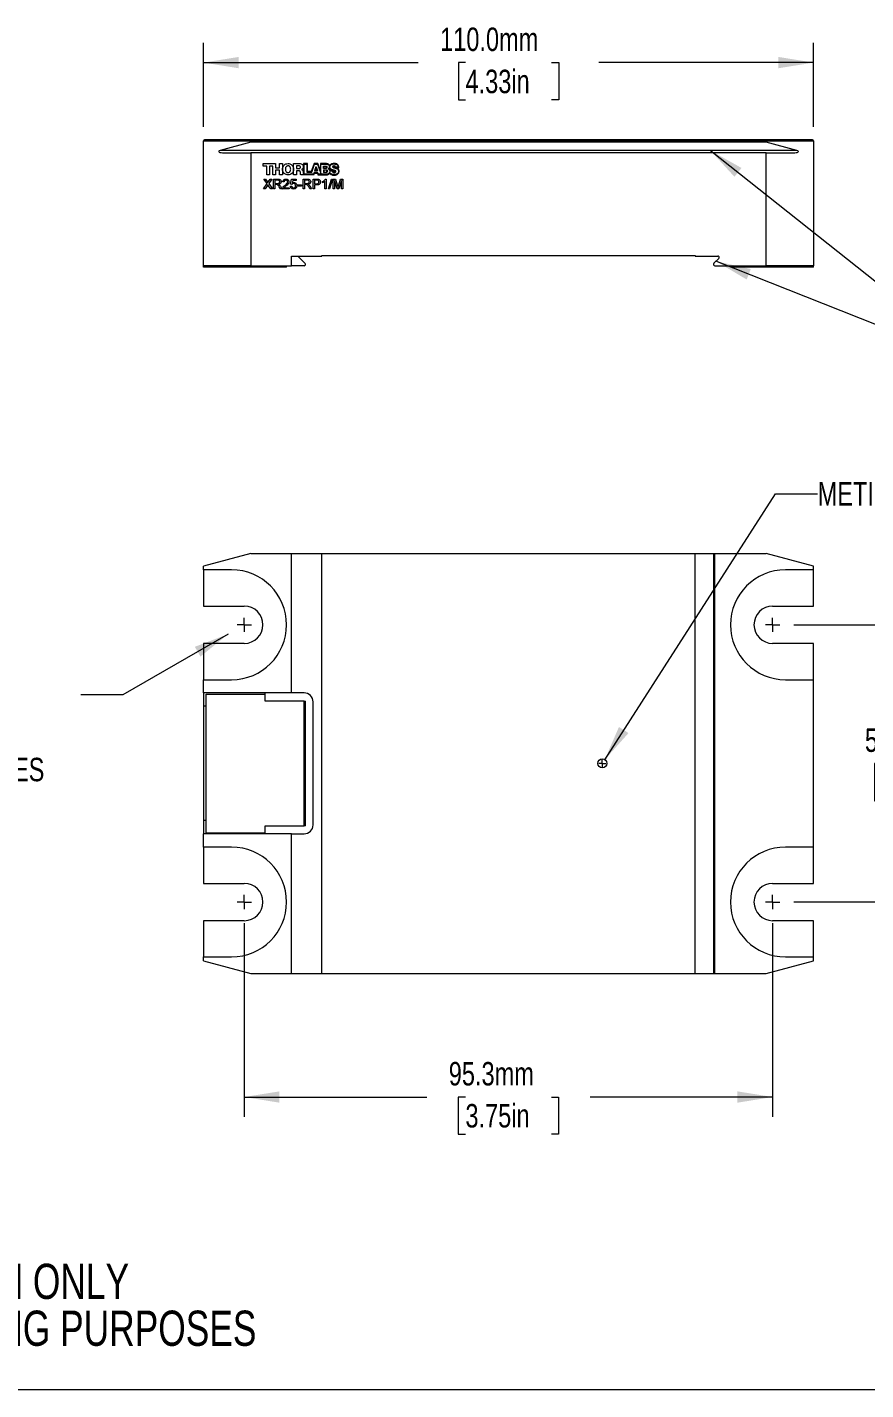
# Model space of a CAD drawing. Header units: millimetres. Extents: x 2 to 278, y 1 to 215.
# Drawn here: x 94.2 to 169.8, y 0.9 to 123.8 of the extents above; entities that cross this region are included whole.
import ezdxf

# ---------------------------------------------------------------- set-up
doc = ezdxf.new("R2010")
doc.units = ezdxf.units.MM
doc.styles.add('SLDTEXTSTYLE0', font='TXT', dxfattribs={"width": 0.75})
doc.dimstyles.new('SLDDIMSTYLE0', dxfattribs={"dimtxt": 2.116667, "dimasz": 3.175, "dimexe": 0, "dimexo": 0.0625, "dimgap": 0.529167, "dimtad": 0, "dimtih": 1, "dimtoh": 1, "dimdec": 1, "dimlfac": 2, "dimrnd": 1e-09, "dimzin": 4, "dimdsep": 46, "dimtxsty": 'SLDTEXTSTYLE0', "dimsah": 1, "dimcen": 0.09, "dimadec": 0, "dimazin": 1, "dimtfac": 1, "dimtdec": 1, "dimtofl": 0, "dimtmove": 0, "dimatfit": 3, "dimfxl": 1, "dimfrac": 2, "dimtolj": 1, "dimtzin": 12, "dimarcsym": 0})
doc.dimstyles.new('SLDDIMSTYLE3', dxfattribs={"dimtxt": 2.116667, "dimasz": 3.175, "dimexe": 0, "dimexo": 0.0625, "dimgap": 0.529167, "dimtad": 0, "dimtih": 1, "dimtoh": 1, "dimdec": 1, "dimlfac": 2, "dimrnd": 1e-09, "dimzin": 12, "dimdsep": 46, "dimtxsty": 'SLDTEXTSTYLE0', "dimsah": 1, "dimcen": 0, "dimadec": 0, "dimazin": 3, "dimtfac": 1, "dimtdec": 1, "dimtofl": 0, "dimtmove": 0, "dimatfit": 3, "dimfxl": 1, "dimfrac": 2, "dimtolj": 1, "dimtzin": 12, "dimarcsym": 0})
doc.dimstyles.new('SLDDIMSTYLE4', dxfattribs={"dimtxt": 2.116667, "dimasz": 3.175, "dimexe": 0, "dimexo": 0.0625, "dimgap": 0.529167, "dimtad": 0, "dimtih": 1, "dimtoh": 1, "dimdec": 1, "dimlfac": 2, "dimrnd": 1e-09, "dimzin": 12, "dimdsep": 46, "dimtxsty": 'SLDTEXTSTYLE0', "dimsah": 1, "dimcen": 0.09, "dimadec": 0, "dimazin": 3, "dimtfac": 1, "dimtdec": 1, "dimtofl": 0, "dimtmove": 0, "dimatfit": 3, "dimfxl": 1, "dimfrac": 2, "dimtolj": 1, "dimtzin": 12, "dimarcsym": 0})
doc.dimstyles.new('SLDDIMSTYLE5', dxfattribs={"dimtxt": 2.116667, "dimasz": 3.175, "dimexe": 0, "dimexo": 0.0625, "dimgap": 0.529167, "dimtad": 0, "dimtih": 1, "dimtoh": 1, "dimdec": 1, "dimlfac": 2, "dimrnd": 1e-09, "dimzin": 12, "dimdsep": 46, "dimtxsty": 'SLDTEXTSTYLE0', "dimsah": 1, "dimcen": 0, "dimadec": 0, "dimazin": 3, "dimtfac": 1, "dimtdec": 1, "dimtofl": 0, "dimtmove": 0, "dimatfit": 3, "dimfxl": 1, "dimfrac": 2, "dimtolj": 1, "dimtzin": 12, "dimarcsym": 0})

# ---------------------------------------------------------------- blocks, each defined once
blk = doc.blocks.new('SW_NOTE_2')
at = {"color": 0, "linetype": 'Continuous', "lineweight": 0, "char_height": 3.175, "attachment_point": 2, "style": 'SLDTEXTSTYLE0'}
for s, insert in [('FOR INFORMATION ONLY', (25.05, 4.09)), ('NOT FOR MANUFACTURING PURPOSES', (25.38, -0.14))]:
    blk.add_mtext(s, dxfattribs=dict(at, insert=insert))
blk = doc.blocks.new('_D')
at = {"color": 9, "linetype": 'Continuous', "lineweight": 18}
for p, q in [((110.1, 114.78), (110.1, 122.36)), ((165.1, 114.78), (165.1, 122.36)), ((110.1, 120.58), (129.44, 120.58)), ((133.72, 120.58), (133.08, 120.58)), ((133.08, 120.58), (133.08, 117.22)), ((141.48, 120.58), (142.12, 120.58)), ((142.12, 120.58), (142.12, 117.22)), ((165.1, 120.58), (145.75, 120.58)), ((133.08, 117.22), (133.72, 117.22)), ((142.12, 117.22), (141.48, 117.22))]:
    blk.add_line(p, q, dxfattribs=at)
for points in [[(110.1, 120.58), (113.27, 120.07), (113.27, 121.09)], [(165.1, 120.58), (161.92, 121.09), (161.92, 120.07)]]:
    blk.add_solid(points, dxfattribs=at)
at = {"color": 9, "linetype": 'Continuous', "lineweight": 18, "char_height": 2.117, "attachment_point": 1, "style": 'SLDTEXTSTYLE0'}
for s, insert in [('110.0mm', (131.43, 123.74)), ('4.33in', (133.72, 119.94))]:
    blk.add_mtext(s, dxfattribs=dict(at, insert=insert))
blk = doc.blocks.new('_D_9')
at = {"color": 9, "linetype": 'Continuous', "lineweight": 18}
for p, q in [((163.31, 69.89), (176.88, 69.89)), ((175.1, 69.89), (175.1, 61.18)), ((171.22, 57.39), (170.58, 57.39)), ((170.58, 57.39), (170.58, 54.02)), ((178.98, 57.39), (179.62, 57.39)), ((179.62, 57.39), (179.62, 54.02)), ((170.58, 54.02), (171.22, 54.02)), ((175.1, 44.89), (175.1, 53.59)), ((179.62, 54.02), (178.98, 54.02)), ((163.31, 44.89), (176.88, 44.89))]:
    blk.add_line(p, q, dxfattribs=at)
for points in [[(175.1, 69.89), (174.59, 66.71), (175.61, 66.71)], [(175.1, 44.89), (175.61, 48.06), (174.59, 48.06)]]:
    blk.add_solid(points, dxfattribs=at)
at = {"color": 9, "linetype": 'Continuous', "lineweight": 18, "char_height": 2.117, "attachment_point": 1, "style": 'SLDTEXTSTYLE0'}
for s, insert in [('50.0mm', (169.72, 60.54)), ('1.97in', (171.22, 56.75))]:
    blk.add_mtext(s, dxfattribs=dict(at, insert=insert))
blk = doc.blocks.new('_D_10')
at = {"color": 9, "linetype": 'Continuous', "lineweight": 18}
for p, q in [((113.78, 42.98), (113.78, 25.52)), ((161.4, 42.98), (161.4, 25.52)), ((113.78, 27.3), (130.22, 27.3)), ((133.71, 27.3), (133.07, 27.3)), ((133.07, 27.3), (133.07, 23.94)), ((141.47, 27.3), (142.11, 27.3)), ((142.11, 27.3), (142.11, 23.94)), ((161.4, 27.3), (144.96, 27.3)), ((133.07, 23.94), (133.71, 23.94)), ((142.11, 23.94), (141.47, 23.94))]:
    blk.add_line(p, q, dxfattribs=at)
for points in [[(113.78, 27.3), (116.95, 26.79), (116.95, 27.81)], [(161.4, 27.3), (158.23, 27.81), (158.23, 26.79)]]:
    blk.add_solid(points, dxfattribs=at)
at = {"color": 9, "linetype": 'Continuous', "lineweight": 18, "char_height": 2.117, "attachment_point": 1, "style": 'SLDTEXTSTYLE0'}
for s, insert in [('95.3mm', (132.21, 30.46)), ('3.75in', (133.71, 26.67))]:
    blk.add_mtext(s, dxfattribs=dict(at, insert=insert))
blk = doc.blocks.new('_D_11')
at = {"color": 9, "linetype": 'Continuous', "lineweight": 18}
for p, q in [((112.32, 69.04), (102.84, 63.57)), ((102.84, 63.57), (99.03, 63.57))]:
    blk.add_line(p, q, dxfattribs=at)
blk.add_solid([(112.32, 69.04), (109.32, 67.9), (109.83, 67.02)], dxfattribs=at)
at = {"color": 9, "linetype": 'Continuous', "lineweight": 18, "attachment_point": 1, "style": 'SLDTEXTSTYLE0'}
for s, insert, char_height in [('MOUNTING SLOT FOR USE WITH', (55.81, 64.61), 2.1167), ('M6 x 1.0 [1/4-20] MOUNTING SCREWS', (48.08, 61.25), 2.1167), ('4 PLACES', (85.61, 57.89), 2.117)]:
    blk.add_mtext(s, dxfattribs=dict(at, insert=insert, char_height=char_height))
blk = doc.blocks.new('_D_12')
at = {"color": 9, "linetype": 'Continuous', "lineweight": 18}
for p, q in [((146.27, 57.72), (161.65, 81.7)), ((161.65, 81.7), (165.46, 81.7))]:
    blk.add_line(p, q, dxfattribs=at)
blk.add_solid([(146.27, 57.72), (148.41, 60.12), (147.55, 60.67)], dxfattribs=at)
at = {"color": 9, "linetype": 'Continuous', "lineweight": 18, "insert": (165.46, 82.75), "char_height": 2.1167, "attachment_point": 1, "style": 'SLDTEXTSTYLE0'}
blk.add_mtext('METIRIC ID MARK', dxfattribs=at)
blk = doc.blocks.new('SW_CENTERMARKSYMBOL_23')
at = {"color": 0, "linetype": 'Continuous', "lineweight": 0}
for q in [(-0.635, 0), (0, 0.635), (0, -0.635), (0.635, 0)]:
    blk.add_line((0, 0), q, dxfattribs=at)
blk = doc.blocks.new('SW_CENTERMARKSYMBOL_24')
at = {"color": 0, "linetype": 'Continuous', "lineweight": 0}
for q in [(-0.635, 0), (0, 0.635), (0, -0.635), (0.635, 0)]:
    blk.add_line((0, 0), q, dxfattribs=at)
blk = doc.blocks.new('SW_CENTERMARKSYMBOL_25')
at = {"color": 0, "linetype": 'Continuous', "lineweight": 0}
for q in [(-0.635, 0), (0, 0.635), (0, -0.635), (0.635, 0)]:
    blk.add_line((0, 0), q, dxfattribs=at)
blk = doc.blocks.new('SW_CENTERMARKSYMBOL_26')
at = {"color": 0, "linetype": 'Continuous', "lineweight": 0}
for q in [(-0.635, 0), (0, 0.635), (0, -0.635), (0.635, 0)]:
    blk.add_line((0, 0), q, dxfattribs=at)
blk = doc.blocks.new('SW_CENTERMARKSYMBOL_27')
at = {"color": 0, "linetype": 'Continuous', "lineweight": 0}
for q in [(-0.3175, 0), (0, 0.3175), (0, -0.3175), (0.3175, 0)]:
    blk.add_line((0, 0), q, dxfattribs=at)

msp = doc.modelspace()

# ---------------------------------------------------------------- linework, layer by layer
at = {"color": 7, "linetype": 'Continuous', "lineweight": 18}
for p, q in [((110.096, 113.505), (110.223, 113.632)), ((110.096, 102.259), (110.096, 113.505)), ((114.362, 113.505), (110.096, 113.505)), ((110.223, 113.632), (114.378, 113.632)), ((114.362, 113.393), (111.609, 112.655)), ((114.378, 113.632), (114.362, 113.505)), ((114.362, 113.505), (114.362, 113.393)), ((160.834, 113.505), (114.362, 113.505)), ((160.834, 113.393), (114.362, 113.393)), ((114.378, 113.632), (160.817, 113.632)), ((160.817, 113.632), (160.834, 113.505)), ((160.817, 113.632), (164.973, 113.632)), ((160.834, 113.393), (160.834, 113.505)), ((165.1, 113.505), (160.834, 113.505)), ((163.586, 112.655), (160.834, 113.393)), ((164.973, 113.632), (165.1, 113.505)), ((165.1, 113.505), (165.1, 102.259)), ((163.586, 112.655), (111.609, 112.655)), ((111.944, 112.439), (114.362, 112.439)), ((114.362, 112.439), (114.362, 102.259)), ((160.834, 112.439), (114.362, 112.439)), ((155.79, 112.655), (180.528, 93.034)), ((160.834, 102.259), (160.834, 112.439)), ((160.834, 112.439), (163.251, 112.439)), ((115.493, 111.473), (116.605, 111.473)), ((115.493, 111.246), (115.493, 111.473)), ((115.798, 111.246), (115.493, 111.246)), ((115.798, 110.457), (115.798, 111.246)), ((116.063, 111.246), (116.063, 110.457)), ((116.339, 111.246), (116.063, 111.246)), ((116.339, 110.457), (116.339, 111.246)), ((116.605, 111.473), (116.605, 111.104)), ((116.605, 111.104), (116.955, 111.104)), ((116.605, 110.876), (116.605, 110.457)), ((116.955, 110.876), (116.605, 110.876)), ((116.955, 111.104), (116.955, 111.473)), ((116.955, 111.473), (117.221, 111.473)), ((116.955, 110.457), (116.955, 110.876)), ((117.221, 111.473), (117.221, 110.457)), ((118.226, 111.473), (118.746, 111.473)), ((118.226, 110.457), (118.226, 111.473)), ((118.492, 111.263), (118.492, 111.033)), ((118.703, 111.263), (118.492, 111.263)), ((118.492, 111.033), (118.715, 111.033)), ((118.492, 110.827), (118.492, 110.457)), ((118.693, 110.827), (118.492, 110.827)), ((118.943, 110.933), (118.943, 110.93)), ((119.119, 111.473), (119.118, 110.505)), ((119.464, 111.473), (119.119, 111.473)), ((119.172, 110.506), (119.172, 111.423)), ((119.172, 111.423), (119.412, 111.423)), ((119.412, 111.423), (119.412, 110.714)), ((119.412, 110.714), (119.852, 110.714)), ((119.464, 110.75), (119.464, 111.473)), ((119.816, 110.75), (119.464, 110.75)), ((120.09, 111.473), (119.816, 110.75)), ((119.852, 110.714), (120.119, 111.423)), ((120.091, 110.661), (120.021, 110.506)), ((120.056, 110.457), (120.116, 110.607)), ((120.403, 111.473), (120.09, 111.473)), ((120.387, 110.661), (120.091, 110.661)), ((120.223, 111.182), (120.103, 110.815)), ((120.377, 110.815), (120.103, 110.815)), ((120.116, 110.607), (120.363, 110.607)), ((120.119, 111.423), (120.362, 111.423)), ((120.239, 111.085), (120.168, 110.864)), ((120.168, 110.864), (120.309, 110.864)), ((120.223, 111.182), (120.261, 111.182)), ((120.309, 110.864), (120.239, 111.085)), ((120.261, 111.182), (120.377, 110.815)), ((120.362, 111.423), (120.685, 110.568)), ((120.363, 110.607), (120.421, 110.457)), ((120.455, 110.505), (120.387, 110.661)), ((120.638, 110.841), (120.403, 111.473)), ((121.086, 111.473), (120.638, 111.473)), ((120.638, 111.473), (120.638, 110.841)), ((120.685, 110.568), (120.685, 111.423)), ((120.685, 111.423), (121.115, 111.423)), ((120.903, 111.25), (121.116, 111.25)), ((120.903, 111.028), (120.903, 111.25)), ((121.116, 111.028), (120.903, 111.028)), ((120.903, 110.922), (121.14, 110.922)), ((120.903, 110.922), (120.903, 110.666)), ((121.14, 110.666), (120.903, 110.666)), ((120.949, 110.874), (120.949, 110.71)), ((121.126, 110.874), (120.949, 110.874)), ((120.949, 110.71), (121.126, 110.71)), ((120.95, 111.202), (120.95, 111.073)), ((121.099, 111.202), (120.95, 111.202)), ((120.95, 111.073), (121.099, 111.073)), ((121.483, 110.816), (121.711, 110.816)), ((121.745, 110.859), (121.514, 110.859)), ((122.241, 111.148), (122.002, 111.148)), ((122.013, 111.098), (122.292, 111.098)), ((115.499, 109.187), (115.827, 109.666)), ((115.544, 110.076), (115.695, 110.076)), ((115.827, 109.666), (115.544, 110.076)), ((115.862, 109.493), (115.652, 109.187)), ((115.695, 110.076), (115.85, 109.851)), ((116.063, 110.457), (115.798, 110.457)), ((116.157, 109.187), (115.94, 109.502)), ((115.955, 109.851), (116.109, 110.076)), ((116.262, 110.076), (115.979, 109.664)), ((115.979, 109.664), (116.308, 109.187)), ((116.109, 110.076), (116.262, 110.076)), ((116.605, 110.457), (116.339, 110.457)), ((116.417, 110.076), (116.802, 110.076)), ((116.417, 109.187), (116.417, 110.076)), ((116.807, 109.974), (116.542, 109.974)), ((116.542, 109.974), (116.542, 109.689)), ((116.542, 109.689), (116.78, 109.689)), ((116.67, 109.586), (116.542, 109.586)), ((116.542, 109.586), (116.542, 109.187)), ((117.03, 109.187), (116.919, 109.375)), ((117.221, 110.457), (116.955, 110.457)), ((117.027, 109.433), (117.173, 109.187)), ((117.363, 109.814), (117.249, 109.826)), ((117.944, 109.427), (118.058, 109.438)), ((117.955, 109.609), (118.046, 110.065)), ((118.069, 109.598), (117.955, 109.609)), ((118.046, 110.065), (118.468, 110.065)), ((118.14, 109.951), (118.094, 109.721)), ((118.468, 109.951), (118.14, 109.951)), ((118.492, 110.457), (118.226, 110.457)), ((118.468, 110.065), (118.468, 109.951)), ((118.605, 109.552), (118.935, 109.552)), ((118.605, 109.45), (118.605, 109.552)), ((118.935, 109.45), (118.605, 109.45)), ((120.056, 110.457), (118.872, 110.457)), ((118.935, 109.552), (118.935, 109.45)), ((119.084, 110.076), (119.469, 110.076)), ((119.084, 109.187), (119.084, 110.076)), ((120.021, 110.506), (119.172, 110.506)), ((119.209, 109.974), (119.209, 109.689)), ((119.474, 109.974), (119.209, 109.974)), ((119.209, 109.689), (119.447, 109.689)), ((119.337, 109.586), (119.209, 109.586)), ((119.209, 109.586), (119.209, 109.187)), ((119.697, 109.187), (119.586, 109.375)), ((119.694, 109.433), (119.84, 109.187)), ((119.973, 110.076), (120.299, 110.076)), ((119.973, 109.187), (119.973, 110.076)), ((120.098, 109.974), (120.098, 109.655)), ((120.31, 109.974), (120.098, 109.974)), ((120.098, 109.655), (120.312, 109.655)), ((120.316, 109.552), (120.098, 109.552)), ((120.098, 109.552), (120.098, 109.187)), ((120.421, 110.457), (121.179, 110.457)), ((121.127, 110.505), (120.455, 110.505)), ((120.827, 109.749), (120.827, 109.854)), ((121.033, 109.187), (121.033, 109.88)), ((121.073, 110.076), (121.146, 110.076)), ((121.146, 110.076), (121.146, 109.187)), ((121.374, 109.187), (121.625, 110.076)), ((121.719, 110.076), (121.469, 109.187)), ((121.625, 110.076), (121.719, 110.076)), ((121.796, 110.076), (121.985, 110.076)), ((121.796, 109.187), (121.796, 110.076)), ((122.157, 109.187), (121.922, 109.94)), ((121.922, 109.94), (121.922, 109.187)), ((121.985, 110.076), (122.183, 109.453)), ((122.267, 109.463), (122.464, 110.076)), ((122.526, 109.94), (122.288, 109.187)), ((122.464, 110.076), (122.651, 110.076)), ((122.526, 109.187), (122.526, 109.94)), ((122.651, 110.076), (122.651, 109.187)), ((115.652, 109.187), (115.499, 109.187)), ((116.308, 109.187), (116.157, 109.187)), ((116.542, 109.187), (116.417, 109.187)), ((117.173, 109.187), (117.03, 109.187)), ((117.818, 109.187), (117.237, 109.187)), ((117.384, 109.301), (117.818, 109.301)), ((117.818, 109.301), (117.818, 109.187)), ((119.209, 109.187), (119.084, 109.187)), ((119.84, 109.187), (119.697, 109.187)), ((120.098, 109.187), (119.973, 109.187)), ((121.146, 109.187), (121.033, 109.187)), ((121.469, 109.187), (121.374, 109.187)), ((121.922, 109.187), (121.796, 109.187)), ((122.288, 109.187), (122.157, 109.187)), ((122.651, 109.187), (122.526, 109.187)), ((114.362, 102.259), (110.096, 102.259)), ((110.096, 102.132), (110.096, 102.259)), ((112.636, 102.132), (110.096, 102.132)), ((112.636, 102.132), (112.636, 102.259)), ((117.589, 102.132), (112.636, 102.132)), ((114.362, 102.259), (118.021, 102.259)), ((117.589, 102.132), (117.589, 102.259)), ((118.021, 103.136), (120.764, 103.136)), ((118.021, 102.259), (118.021, 103.136)), ((119.178, 102.259), (118.021, 102.259)), ((118.609, 103.136), (119.268, 102.476)), ((120.764, 103.199), (154.419, 103.199)), ((120.764, 103.136), (120.764, 103.199)), ((154.419, 103.199), (154.419, 103.136)), ((154.419, 103.136), (156.46, 103.136)), ((156.55, 102.919), (156.114, 102.483)), ((156.206, 102.259), (160.834, 102.259)), ((180.528, 93.034), (156.297, 102.666)), ((157.607, 102.259), (157.607, 102.132)), ((162.56, 102.132), (157.607, 102.132)), ((165.1, 102.259), (160.834, 102.259)), ((162.56, 102.132), (162.56, 102.259)), ((165.1, 102.132), (162.56, 102.132)), ((165.1, 102.132), (165.1, 102.259)), ((114.362, 76.322), (110.096, 75.179)), ((114.362, 76.322), (118.021, 76.322)), ((118.021, 63.736), (118.021, 76.322)), ((118.021, 76.322), (120.764, 76.322)), ((120.764, 38.45), (120.764, 76.322)), ((120.764, 76.322), (154.419, 76.322)), ((154.419, 38.45), (154.419, 76.322)), ((154.419, 76.322), (156.075, 76.322)), ((156.075, 76.322), (156.075, 38.45)), ((156.075, 76.322), (156.206, 76.322)), ((156.206, 38.45), (156.206, 76.322)), ((156.206, 76.322), (160.834, 76.322)), ((165.1, 75.179), (160.834, 76.322)), ((110.096, 74.839), (110.096, 75.179)), ((165.1, 74.839), (165.1, 75.179)), ((110.096, 74.839), (110.096, 71.569)), ((112.636, 74.839), (110.096, 74.839)), ((165.1, 74.839), (162.56, 74.839)), ((165.1, 71.569), (165.1, 74.839)), ((110.096, 71.569), (113.779, 71.569)), ((161.404, 71.569), (165.1, 71.569)), ((113.779, 68.203), (110.096, 68.203)), ((110.096, 68.203), (110.096, 64.933)), ((165.1, 68.203), (161.404, 68.203)), ((165.1, 64.933), (165.1, 68.203)), ((110.096, 64.933), (112.636, 64.933)), ((110.096, 63.736), (110.096, 64.933)), ((162.56, 64.933), (165.1, 64.933)), ((165.1, 49.839), (165.1, 64.933)), ((118.021, 63.736), (110.096, 63.736)), ((110.096, 63.736), (110.096, 62.545)), ((110.35, 51.131), (110.35, 63.641)), ((110.35, 63.641), (115.646, 63.641)), ((115.646, 63.641), (115.646, 63.736)), ((115.646, 63.006), (115.646, 63.641)), ((119.178, 63.006), (115.646, 63.006)), ((119.176, 63.736), (118.021, 63.736)), ((119.178, 51.766), (119.178, 63.006)), ((119.178, 63.006), (119.305, 63.006)), ((119.305, 51.766), (119.305, 63.006)), ((119.976, 51.836), (119.976, 62.936)), ((110.096, 62.545), (110.096, 52.227)), ((110.096, 52.227), (110.096, 51.036)), ((115.646, 51.131), (115.646, 51.766)), ((115.646, 51.766), (119.178, 51.766)), ((119.305, 51.766), (119.178, 51.766)), ((118.021, 51.036), (110.096, 51.036)), ((110.096, 49.839), (110.096, 51.036)), ((110.35, 51.131), (115.646, 51.131)), ((115.646, 51.036), (115.646, 51.131)), ((118.021, 38.45), (118.021, 51.036)), ((118.021, 51.036), (119.176, 51.036)), ((112.636, 49.839), (110.096, 49.839)), ((110.096, 49.839), (110.096, 46.569)), ((165.1, 49.839), (162.56, 49.839)), ((165.1, 46.569), (165.1, 49.839)), ((110.096, 46.569), (113.779, 46.569)), ((161.404, 46.569), (165.1, 46.569)), ((113.779, 43.203), (110.096, 43.203)), ((110.096, 43.203), (110.096, 39.933)), ((165.1, 43.203), (161.404, 43.203)), ((165.1, 39.933), (165.1, 43.203)), ((110.096, 39.933), (112.636, 39.933)), ((110.096, 39.593), (110.096, 39.933)), ((110.096, 39.593), (114.362, 38.45)), ((160.834, 38.45), (165.1, 39.593)), ((162.56, 39.933), (165.1, 39.933)), ((165.1, 39.593), (165.1, 39.933)), ((114.362, 38.45), (118.021, 38.45)), ((118.021, 38.45), (120.764, 38.45)), ((120.764, 38.45), (154.419, 38.45)), ((154.419, 38.45), (156.075, 38.45)), ((156.075, 38.45), (156.206, 38.45)), ((156.206, 38.45), (160.834, 38.45)), ((277.989, 0.903), (1.579, 0.903))]:
    msp.add_line(p, q, dxfattribs=at)
at = {"color": 8, "linetype": 'Continuous', "lineweight": 18}
for p, q in [((110.35, 62.545), (110.096, 62.545)), ((110.35, 52.227), (110.096, 52.227))]:
    msp.add_line(p, q, dxfattribs=at)
at = {"color": 7, "linetype": 'Continuous', "lineweight": 18}
msp.add_circle((146.05, 57.386), 0.4, dxfattribs=at)
for centre, radius, start, end in [((119.178, 102.386), 0.127, 270, 45), ((156.206, 102.39), 0.131, 135, 270), ((156.46, 103.009), 0.127, 315, 90), ((112.636, 69.886), 4.953, 270, 90), ((162.56, 69.886), 4.953, 90, 270), ((113.779, 69.886), 1.683, 270, 90), ((161.404, 69.886), 1.683, 90, 270), ((119.176, 62.936), 0.8, 0, 90), ((119.176, 51.836), 0.8, 270, 0), ((112.636, 44.886), 4.953, 270, 90), ((162.56, 44.886), 4.953, 90, 270), ((113.779, 44.886), 1.683, 270, 90), ((161.404, 44.886), 1.683, 90, 270)]:
    msp.add_arc(centre, radius, start, end, dxfattribs=at)
for centre, start_param, end_param in [((111.944, 112.566), 2.3561945, 4.712389), ((163.251, 112.566), 4.712389, 7.0685835)]:
    msp.add_ellipse(centre, major_axis=(0.474, 0), ratio=0.2679492, start_param=start_param, end_param=end_param, dxfattribs=at)
for points, knots in [([(117.222, 110.966), (117.227, 111.017), (117.236, 111.116), (117.294, 111.253), (117.391, 111.37), (117.538, 111.458), (117.658, 111.468), (117.722, 111.473)], [0, 0, 0, 0, 0.19267369, 0.3739748, 0.54963737, 0.76188182, 1, 1, 1, 1]), ([(117.724, 110.457), (117.669, 110.461), (117.565, 110.469), (117.427, 110.536), (117.317, 110.642), (117.24, 110.79), (117.228, 110.906), (117.222, 110.966)], [0, 0, 0, 0, 0.20450754, 0.38796047, 0.56362985, 0.77451196, 1, 1, 1, 1]), ([(117.722, 111.268), (117.693, 111.266), (117.638, 111.261), (117.569, 111.216), (117.52, 111.149), (117.49, 111.064), (117.487, 110.999), (117.485, 110.967)], [0, 0, 0, 0, 0.2008792, 0.3780217, 0.5535333, 0.7713596, 1, 1, 1, 1]), ([(117.485, 110.967), (117.488, 110.925), (117.493, 110.845), (117.538, 110.751), (117.596, 110.697), (117.655, 110.669), (117.699, 110.666), (117.722, 110.665)], [0, 0, 0, 0, 0.2891229, 0.5587925, 0.6958716, 0.8388644, 1, 1, 1, 1]), ([(117.722, 111.473), (117.776, 111.47), (117.88, 111.463), (118.019, 111.396), (118.129, 111.29), (118.207, 111.142), (118.219, 111.025), (118.225, 110.965)], [0, 0, 0, 0, 0.204471, 0.3878709, 0.5635104, 0.7744165, 1, 1, 1, 1]), ([(117.959, 110.967), (117.956, 111.008), (117.951, 111.089), (117.906, 111.182), (117.848, 111.236), (117.789, 111.264), (117.745, 111.267), (117.722, 111.268)], [0, 0, 0, 0, 0.2891366, 0.5587901, 0.6958604, 0.8388526, 1, 1, 1, 1]), ([(117.722, 110.665), (117.751, 110.667), (117.806, 110.672), (117.875, 110.717), (117.924, 110.784), (117.954, 110.869), (117.957, 110.934), (117.959, 110.967)], [0, 0, 0, 0, 0.20089084, 0.37803654, 0.55354984, 0.77137473, 1, 1, 1, 1]), ([(118.225, 110.965), (118.22, 110.914), (118.211, 110.815), (118.152, 110.679), (118.055, 110.561), (117.908, 110.473), (117.787, 110.463), (117.724, 110.457)], [0, 0, 0, 0, 0.1925838, 0.3738441, 0.5495154, 0.7618185, 1, 1, 1, 1]), ([(118.842, 110.62), (118.84, 110.645), (118.836, 110.694), (118.82, 110.752), (118.794, 110.79), (118.768, 110.811), (118.733, 110.825), (118.707, 110.827), (118.693, 110.827)], [0, 0, 0, 0, 0.2639174, 0.506462, 0.6189999, 0.7315924, 0.854415, 1, 1, 1, 1]), ([(118.838, 111.153), (118.837, 111.166), (118.835, 111.19), (118.817, 111.222), (118.788, 111.245), (118.749, 111.26), (118.719, 111.262), (118.703, 111.263)], [0, 0, 0, 0, 0.19702926, 0.37143187, 0.54340834, 0.76030831, 1, 1, 1, 1]), ([(118.715, 111.033), (118.728, 111.034), (118.754, 111.035), (118.789, 111.049), (118.817, 111.072), (118.835, 111.109), (118.837, 111.137), (118.838, 111.153)], [0, 0, 0, 0, 0.2111292, 0.3927062, 0.559913, 0.7634359, 1, 1, 1, 1]), ([(118.746, 111.473), (118.796, 111.47), (118.891, 111.464), (119.002, 111.409), (119.066, 111.338), (119.098, 111.268), (119.101, 111.215), (119.103, 111.188)], [0, 0, 0, 0, 0.2884508, 0.5573743, 0.6946779, 0.8382813, 1, 1, 1, 1]), ([(118.872, 110.457), (118.866, 110.471), (118.853, 110.501), (118.847, 110.557), (118.844, 110.597), (118.842, 110.62)], [0, 0, 0, 0, 0.2641014, 0.5930937, 1, 1, 1, 1]), ([(119.103, 111.188), (119.101, 111.157), (119.097, 111.098), (119.06, 111.022), (119.008, 110.964), (118.965, 110.943), (118.943, 110.933)], [0, 0, 0, 0, 0.2829133, 0.557634, 0.7735659, 1, 1, 1, 1]), ([(118.943, 110.93), (118.97, 110.919), (119.023, 110.896), (119.076, 110.803), (119.086, 110.731), (119.092, 110.687)], [0, 0, 0, 0, 0.2801072, 0.5557636, 1, 1, 1, 1]), ([(119.092, 110.687), (119.093, 110.674), (119.096, 110.643), (119.101, 110.582), (119.112, 110.534), (119.118, 110.505)], [0, 0, 0, 0, 0.2104415, 0.5080311, 1, 1, 1, 1]), ([(121.481, 111.29), (121.469, 111.314), (121.444, 111.368), (121.368, 111.435), (121.241, 111.469), (121.145, 111.472), (121.086, 111.473)], [0, 0, 0, 0, 0.1725956, 0.3801014, 0.6236329, 1, 1, 1, 1]), ([(121.177, 111.137), (121.176, 111.145), (121.175, 111.16), (121.164, 111.179), (121.147, 111.193), (121.124, 111.2), (121.107, 111.201), (121.099, 111.202)], [0, 0, 0, 0, 0.2108655, 0.3895958, 0.5613353, 0.7736399, 1, 1, 1, 1]), ([(121.099, 111.073), (121.109, 111.074), (121.129, 111.076), (121.153, 111.087), (121.168, 111.102), (121.176, 111.118), (121.177, 111.131), (121.177, 111.137)], [0, 0, 0, 0, 0.26317809, 0.53622283, 0.67963435, 0.82986658, 1, 1, 1, 1]), ([(121.115, 111.423), (121.155, 111.422), (121.232, 111.421), (121.324, 111.394), (121.385, 111.353), (121.42, 111.311), (121.443, 111.256), (121.445, 111.216), (121.447, 111.194)], [0, 0, 0, 0, 0.2596133, 0.5042935, 0.6194949, 0.734392, 0.8575073, 1, 1, 1, 1]), ([(121.116, 111.25), (121.132, 111.249), (121.163, 111.247), (121.198, 111.226), (121.217, 111.198), (121.227, 111.17), (121.228, 111.15), (121.229, 111.138)], [0, 0, 0, 0, 0.2626382, 0.5145362, 0.654613, 0.8125146, 1, 1, 1, 1]), ([(121.229, 111.138), (121.228, 111.125), (121.226, 111.099), (121.208, 111.067), (121.182, 111.044), (121.15, 111.031), (121.127, 111.029), (121.116, 111.028)], [0, 0, 0, 0, 0.233634, 0.4295342, 0.6090834, 0.8115035, 1, 1, 1, 1]), ([(121.22, 110.791), (121.219, 110.802), (121.218, 110.821), (121.205, 110.846), (121.184, 110.863), (121.157, 110.873), (121.137, 110.874), (121.126, 110.874)], [0, 0, 0, 0, 0.2191709, 0.4020323, 0.5732125, 0.7805893, 1, 1, 1, 1]), ([(121.126, 110.71), (121.138, 110.711), (121.163, 110.713), (121.191, 110.727), (121.209, 110.747), (121.218, 110.768), (121.219, 110.783), (121.22, 110.791)], [0, 0, 0, 0, 0.2554031, 0.5239992, 0.6685054, 0.8229474, 1, 1, 1, 1]), ([(121.48, 110.741), (121.474, 110.711), (121.461, 110.655), (121.408, 110.586), (121.333, 110.538), (121.237, 110.509), (121.164, 110.506), (121.127, 110.505)], [0, 0, 0, 0, 0.1924281, 0.3648977, 0.5376214, 0.7574484, 1, 1, 1, 1]), ([(121.14, 110.922), (121.158, 110.921), (121.192, 110.918), (121.231, 110.893), (121.252, 110.862), (121.263, 110.83), (121.264, 110.806), (121.265, 110.793)], [0, 0, 0, 0, 0.2580041, 0.5078957, 0.6488666, 0.8090758, 1, 1, 1, 1]), ([(121.265, 110.793), (121.264, 110.777), (121.261, 110.748), (121.242, 110.711), (121.213, 110.685), (121.178, 110.669), (121.152, 110.667), (121.14, 110.666)], [0, 0, 0, 0, 0.2378891, 0.4358259, 0.6150043, 0.8148649, 1, 1, 1, 1]), ([(121.179, 110.457), (121.216, 110.461), (121.288, 110.467), (121.377, 110.506), (121.445, 110.556), (121.468, 110.598), (121.479, 110.618)], [0, 0, 0, 0, 0.3104248, 0.6000687, 0.8080124, 1, 1, 1, 1]), ([(121.447, 111.194), (121.445, 111.172), (121.44, 111.129), (121.402, 111.059), (121.355, 111.028), (121.326, 111.009)], [0, 0, 0, 0, 0.2846634, 0.5591516, 1, 1, 1, 1]), ([(121.326, 111.009), (121.349, 111), (121.396, 110.982), (121.444, 110.931), (121.474, 110.875), (121.48, 110.836), (121.483, 110.816)], [0, 0, 0, 0, 0.2851531, 0.5577277, 0.7742063, 1, 1, 1, 1]), ([(121.416, 111.013), (121.429, 111.026), (121.453, 111.05), (121.467, 111.081), (121.473, 111.096)], [0, 0, 0, 0, 0.53169176, 1, 1, 1, 1]), ([(121.514, 110.859), (121.511, 110.878), (121.506, 110.915), (121.47, 110.969), (121.436, 110.997), (121.416, 111.013)], [0, 0, 0, 0, 0.3010187, 0.5986385, 1, 1, 1, 1]), ([(121.473, 111.096), (121.478, 111.066), (121.487, 111.007), (121.569, 110.92), (121.649, 110.89), (121.7, 110.871)], [0, 0, 0, 0, 0.2547903, 0.5229867, 1, 1, 1, 1]), ([(121.479, 110.618), (121.488, 110.6), (121.508, 110.561), (121.561, 110.512), (121.64, 110.468), (121.752, 110.435), (121.84, 110.431), (121.889, 110.429)], [0, 0, 0, 0, 0.1266166, 0.2732455, 0.4461935, 0.6934353, 1, 1, 1, 1]), ([(121.871, 110.478), (121.82, 110.481), (121.723, 110.488), (121.6, 110.546), (121.513, 110.634), (121.491, 110.705), (121.48, 110.741)], [0, 0, 0, 0, 0.2960662, 0.5705242, 0.7792159, 1, 1, 1, 1]), ([(121.87, 111.483), (121.813, 111.479), (121.713, 111.473), (121.595, 111.416), (121.522, 111.353), (121.494, 111.309), (121.481, 111.29)], [0, 0, 0, 0, 0.3704129, 0.6598672, 0.8466095, 1, 1, 1, 1]), ([(121.499, 111.164), (121.501, 111.188), (121.504, 111.233), (121.539, 111.312), (121.62, 111.387), (121.742, 111.434), (121.829, 111.439), (121.873, 111.442)], [0, 0, 0, 0, 0.1346789, 0.257286, 0.494977, 0.7455431, 1, 1, 1, 1]), ([(121.768, 110.901), (121.731, 110.912), (121.659, 110.934), (121.577, 110.983), (121.528, 111.042), (121.503, 111.099), (121.501, 111.142), (121.499, 111.164)], [0, 0, 0, 0, 0.2812622, 0.5508646, 0.6893122, 0.8347423, 1, 1, 1, 1]), ([(121.7, 110.871), (121.709, 110.869), (121.724, 110.865), (121.739, 110.861), (121.745, 110.859)], [0, 0, 0, 0, 0.5569399, 1, 1, 1, 1]), ([(121.711, 110.816), (121.713, 110.798), (121.717, 110.765), (121.739, 110.723), (121.775, 110.693), (121.826, 110.676), (121.864, 110.675), (121.885, 110.674)], [0, 0, 0, 0, 0.21070808, 0.38502356, 0.54844759, 0.75670685, 1, 1, 1, 1]), ([(121.854, 111.258), (121.827, 111.256), (121.788, 111.253), (121.751, 111.223), (121.74, 111.2), (121.739, 111.187), (121.738, 111.18)], [0, 0, 0, 0, 0.5083388, 0.7448457, 0.8656927, 1, 1, 1, 1]), ([(121.738, 111.18), (121.74, 111.172), (121.742, 111.155), (121.771, 111.125), (121.828, 111.103), (121.911, 111.083), (121.972, 111.068), (122.005, 111.059)], [0, 0, 0, 0, 0.0802603, 0.1641025, 0.382402, 0.6704079, 1, 1, 1, 1]), ([(121.842, 110.728), (121.831, 110.732), (121.811, 110.738), (121.786, 110.752), (121.769, 110.769), (121.751, 110.803), (121.752, 110.834), (121.752, 110.857)], [0, 0, 0, 0, 0.19837322, 0.3566605, 0.48918021, 0.61004156, 1, 1, 1, 1]), ([(121.752, 110.857), (121.804, 110.841), (121.873, 110.821), (121.945, 110.79), (121.966, 110.775), (121.971, 110.769), (121.972, 110.765), (121.972, 110.763), (121.972, 110.762)], [0, 0, 0, 0, 0.6645677, 0.8892114, 0.9576856, 0.9739409, 0.9876216, 1, 1, 1, 1]), ([(122.032, 110.767), (122.031, 110.777), (122.028, 110.796), (122.001, 110.829), (121.944, 110.855), (121.861, 110.877), (121.8, 110.892), (121.768, 110.901)], [0, 0, 0, 0, 0.08958829, 0.17859717, 0.3970407, 0.67896931, 1, 1, 1, 1]), ([(121.79, 111.178), (121.79, 111.178), (121.79, 111.179), (121.791, 111.181), (121.794, 111.184), (121.804, 111.188), (121.83, 111.195), (121.855, 111.196), (121.872, 111.197)], [0, 0, 0, 0, 0.0174096, 0.0365264, 0.0587123, 0.147402, 0.4105204, 1, 1, 1, 1]), ([(121.952, 111.113), (121.926, 111.12), (121.883, 111.13), (121.834, 111.143), (121.809, 111.153), (121.798, 111.16), (121.791, 111.168), (121.79, 111.175), (121.79, 111.178)], [0, 0, 0, 0, 0.449122, 0.7340771, 0.8269974, 0.8950612, 0.9481042, 1, 1, 1, 1]), ([(121.972, 110.762), (121.97, 110.757), (121.967, 110.747), (121.959, 110.734), (121.948, 110.725), (121.932, 110.718), (121.909, 110.716), (121.878, 110.719), (121.855, 110.725), (121.842, 110.728)], [0, 0, 0, 0, 0.1058661, 0.2001971, 0.2906117, 0.3871712, 0.541966, 0.7424173, 1, 1, 1, 1]), ([(122.002, 111.148), (122.002, 111.157), (122.002, 111.176), (121.992, 111.2), (121.977, 111.22), (121.95, 111.24), (121.908, 111.255), (121.872, 111.257), (121.854, 111.258)], [0, 0, 0, 0, 0.1374199, 0.2585951, 0.3736614, 0.490016, 0.7373958, 1, 1, 1, 1]), ([(122.292, 111.098), (122.292, 111.129), (122.29, 111.192), (122.267, 111.288), (122.218, 111.368), (122.151, 111.422), (122.076, 111.457), (121.98, 111.479), (121.909, 111.482), (121.87, 111.483)], [0, 0, 0, 0, 0.13696424, 0.28733574, 0.44778764, 0.5535727, 0.67542409, 0.82148566, 1, 1, 1, 1]), ([(122.271, 110.796), (122.268, 110.756), (122.262, 110.683), (122.203, 110.59), (122.114, 110.524), (122, 110.484), (121.915, 110.48), (121.871, 110.478)], [0, 0, 0, 0, 0.2029971, 0.3803466, 0.5548462, 0.7714105, 1, 1, 1, 1]), ([(121.872, 111.197), (121.881, 111.197), (121.897, 111.196), (121.918, 111.192), (121.934, 111.184), (121.946, 111.17), (121.948, 111.158), (121.95, 111.151)], [0, 0, 0, 0, 0.26968493, 0.47498705, 0.63513273, 0.80436142, 1, 1, 1, 1]), ([(121.873, 111.442), (121.924, 111.439), (122.022, 111.431), (122.136, 111.374), (122.201, 111.301), (122.235, 111.229), (122.239, 111.176), (122.241, 111.148)], [0, 0, 0, 0, 0.2871974, 0.5582395, 0.6967389, 0.8403549, 1, 1, 1, 1]), ([(121.885, 110.674), (121.903, 110.675), (121.937, 110.677), (121.985, 110.692), (122.016, 110.717), (122.03, 110.744), (122.031, 110.759), (122.032, 110.767)], [0, 0, 0, 0, 0.2770565, 0.534545, 0.7638483, 0.8771022, 1, 1, 1, 1]), ([(121.889, 110.429), (121.954, 110.435), (122.075, 110.446), (122.218, 110.534), (122.304, 110.65), (122.314, 110.734), (122.319, 110.776)], [0, 0, 0, 0, 0.3149075, 0.5927033, 0.795763, 1, 1, 1, 1]), ([(121.95, 111.151), (121.95, 111.145), (121.952, 111.132), (121.952, 111.119), (121.952, 111.113)], [0, 0, 0, 0, 0.5174447, 1, 1, 1, 1]), ([(122.005, 111.059), (122.041, 111.048), (122.113, 111.026), (122.203, 110.971), (122.262, 110.889), (122.268, 110.828), (122.271, 110.796)], [0, 0, 0, 0, 0.2837844, 0.5537219, 0.7624423, 1, 1, 1, 1]), ([(122.02, 111.096), (122.018, 111.096), (122.016, 111.097), (122.014, 111.097), (122.013, 111.098)], [0, 0, 0, 0, 0.55810533, 1, 1, 1, 1]), ([(122.319, 110.776), (122.317, 110.809), (122.314, 110.871), (122.278, 110.953), (122.215, 111.018), (122.127, 111.065), (122.057, 111.085), (122.02, 111.096)], [0, 0, 0, 0, 0.2081937, 0.3823855, 0.547555, 0.7576294, 1, 1, 1, 1]), ([(115.85, 109.851), (115.86, 109.836), (115.874, 109.815), (115.891, 109.787), (115.895, 109.774), (115.897, 109.767)], [0, 0, 0, 0, 0.5612769, 0.7817626, 1, 1, 1, 1]), ([(115.904, 109.555), (115.896, 109.543), (115.882, 109.523), (115.868, 109.502), (115.862, 109.493)], [0, 0, 0, 0, 0.5600016, 1, 1, 1, 1]), ([(115.897, 109.767), (115.907, 109.782), (115.927, 109.811), (115.946, 109.839), (115.955, 109.851)], [0, 0, 0, 0, 0.5599999, 1, 1, 1, 1]), ([(115.94, 109.502), (115.934, 109.511), (115.921, 109.529), (115.909, 109.547), (115.904, 109.555)], [0, 0, 0, 0, 0.5599998, 1, 1, 1, 1]), ([(116.732, 109.582), (116.721, 109.584), (116.7, 109.586), (116.679, 109.586), (116.67, 109.586)], [0, 0, 0, 0, 0.5598527, 1, 1, 1, 1]), ([(116.919, 109.375), (116.891, 109.421), (116.853, 109.484), (116.791, 109.559), (116.752, 109.575), (116.732, 109.582)], [0, 0, 0, 0, 0.5608802, 0.7807292, 1, 1, 1, 1]), ([(116.78, 109.689), (116.806, 109.689), (116.857, 109.69), (116.929, 109.716), (116.968, 109.773), (116.973, 109.814), (116.975, 109.834)], [0, 0, 0, 0, 0.2815626, 0.5602379, 0.7798719, 1, 1, 1, 1]), ([(116.802, 110.076), (116.843, 110.076), (116.925, 110.075), (117.034, 110.027), (117.091, 109.933), (117.097, 109.869), (117.1, 109.837)], [0, 0, 0, 0, 0.2816712, 0.5592017, 0.779411, 1, 1, 1, 1]), ([(116.975, 109.834), (116.972, 109.857), (116.967, 109.904), (116.919, 109.953), (116.861, 109.972), (116.825, 109.973), (116.807, 109.974)], [0, 0, 0, 0, 0.2794035, 0.5579789, 0.7786394, 1, 1, 1, 1]), ([(117.1, 109.837), (117.097, 109.802), (117.089, 109.732), (117.025, 109.654), (116.945, 109.613), (116.891, 109.603), (116.865, 109.598)], [0, 0, 0, 0, 0.2795234, 0.5585155, 0.7790101, 1, 1, 1, 1]), ([(116.865, 109.598), (116.878, 109.591), (116.903, 109.579), (116.924, 109.562), (116.934, 109.554)], [0, 0, 0, 0, 0.5601201, 1, 1, 1, 1]), ([(116.934, 109.554), (116.954, 109.533), (116.989, 109.496), (117.016, 109.452), (117.027, 109.433)], [0, 0, 0, 0, 0.5597943, 1, 1, 1, 1]), ([(117.249, 109.826), (117.255, 109.865), (117.268, 109.944), (117.345, 110.031), (117.44, 110.071), (117.502, 110.075), (117.533, 110.076)], [0, 0, 0, 0, 0.2802352, 0.558893, 0.7791323, 1, 1, 1, 1]), ([(117.249, 109.267), (117.278, 109.322), (117.329, 109.421), (117.416, 109.49), (117.454, 109.52)], [0, 0, 0, 0, 0.5583593, 1, 1, 1, 1]), ([(117.531, 109.974), (117.506, 109.972), (117.457, 109.968), (117.398, 109.928), (117.367, 109.872), (117.364, 109.834), (117.363, 109.814)], [0, 0, 0, 0, 0.2804101, 0.559489, 0.7793747, 1, 1, 1, 1]), ([(117.56, 109.466), (117.525, 109.438), (117.461, 109.389), (117.407, 109.328), (117.384, 109.301)], [0, 0, 0, 0, 0.560619, 1, 1, 1, 1]), ([(117.454, 109.52), (117.511, 109.569), (117.59, 109.636), (117.677, 109.742), (117.688, 109.801), (117.693, 109.83)], [0, 0, 0, 0, 0.5613127, 0.7813859, 1, 1, 1, 1]), ([(117.693, 109.83), (117.69, 109.853), (117.684, 109.898), (117.638, 109.946), (117.585, 109.971), (117.549, 109.973), (117.531, 109.974)], [0, 0, 0, 0, 0.2790799, 0.5586119, 0.7790431, 1, 1, 1, 1]), ([(117.533, 110.076), (117.572, 110.074), (117.65, 110.068), (117.742, 110.007), (117.799, 109.922), (117.804, 109.862), (117.807, 109.831)], [0, 0, 0, 0, 0.2804823, 0.5596436, 0.7797486, 1, 1, 1, 1]), ([(117.807, 109.831), (117.801, 109.789), (117.789, 109.704), (117.693, 109.58), (117.611, 109.51), (117.56, 109.466)], [0, 0, 0, 0, 0.2787415, 0.5588337, 1, 1, 1, 1]), ([(118.22, 109.176), (118.181, 109.179), (118.103, 109.186), (118.012, 109.251), (117.958, 109.336), (117.949, 109.397), (117.944, 109.427)], [0, 0, 0, 0, 0.2800699, 0.5592489, 0.7794323, 1, 1, 1, 1]), ([(118.058, 109.438), (118.063, 109.415), (118.072, 109.369), (118.11, 109.313), (118.165, 109.282), (118.202, 109.28), (118.221, 109.279)], [0, 0, 0, 0, 0.2807138, 0.5599263, 0.7796221, 1, 1, 1, 1]), ([(118.221, 109.678), (118.204, 109.677), (118.171, 109.675), (118.114, 109.652), (118.086, 109.618), (118.069, 109.598)], [0, 0, 0, 0, 0.2809249, 0.5611607, 1, 1, 1, 1]), ([(118.094, 109.721), (118.121, 109.739), (118.169, 109.772), (118.227, 109.778), (118.253, 109.78)], [0, 0, 0, 0, 0.5599388, 1, 1, 1, 1]), ([(118.4, 109.486), (118.398, 109.514), (118.394, 109.569), (118.352, 109.639), (118.287, 109.674), (118.243, 109.676), (118.221, 109.678)], [0, 0, 0, 0, 0.2806528, 0.559595, 0.7792903, 1, 1, 1, 1]), ([(118.221, 109.279), (118.25, 109.282), (118.308, 109.288), (118.368, 109.348), (118.396, 109.418), (118.398, 109.463), (118.4, 109.486)], [0, 0, 0, 0, 0.2795388, 0.5582516, 0.7788844, 1, 1, 1, 1]), ([(118.253, 109.78), (118.293, 109.775), (118.375, 109.764), (118.461, 109.683), (118.507, 109.588), (118.512, 109.524), (118.514, 109.492)], [0, 0, 0, 0, 0.2791704, 0.5587975, 0.7791691, 1, 1, 1, 1]), ([(118.514, 109.492), (118.511, 109.45), (118.505, 109.375), (118.464, 109.312), (118.446, 109.284)], [0, 0, 0, 0, 0.559726, 1, 1, 1, 1]), ([(119.399, 109.582), (119.388, 109.584), (119.367, 109.586), (119.346, 109.586), (119.337, 109.586)], [0, 0, 0, 0, 0.5598527, 1, 1, 1, 1]), ([(119.586, 109.375), (119.558, 109.421), (119.52, 109.484), (119.458, 109.559), (119.419, 109.575), (119.399, 109.582)], [0, 0, 0, 0, 0.5608802, 0.7807292, 1, 1, 1, 1]), ([(119.447, 109.689), (119.473, 109.689), (119.524, 109.69), (119.596, 109.716), (119.635, 109.773), (119.64, 109.814), (119.642, 109.834)], [0, 0, 0, 0, 0.2815626, 0.5602379, 0.7798719, 1, 1, 1, 1]), ([(119.469, 110.076), (119.51, 110.076), (119.592, 110.075), (119.701, 110.027), (119.758, 109.933), (119.764, 109.869), (119.767, 109.837)], [0, 0, 0, 0, 0.2816712, 0.55920167, 0.77941104, 1, 1, 1, 1]), ([(119.642, 109.834), (119.639, 109.857), (119.634, 109.904), (119.586, 109.953), (119.528, 109.972), (119.492, 109.973), (119.474, 109.974)], [0, 0, 0, 0, 0.2794035, 0.5579789, 0.7786394, 1, 1, 1, 1]), ([(119.767, 109.837), (119.764, 109.802), (119.756, 109.732), (119.692, 109.654), (119.612, 109.613), (119.558, 109.603), (119.532, 109.598)], [0, 0, 0, 0, 0.2795234, 0.5585155, 0.7790101, 1, 1, 1, 1]), ([(119.532, 109.598), (119.545, 109.591), (119.57, 109.579), (119.591, 109.562), (119.601, 109.554)], [0, 0, 0, 0, 0.5601201, 1, 1, 1, 1]), ([(119.601, 109.554), (119.621, 109.533), (119.656, 109.496), (119.683, 109.452), (119.694, 109.433)], [0, 0, 0, 0, 0.5597943, 1, 1, 1, 1]), ([(120.299, 110.076), (120.324, 110.076), (120.368, 110.076), (120.412, 110.071), (120.431, 110.068)], [0, 0, 0, 0, 0.5601005, 1, 1, 1, 1]), ([(120.413, 109.966), (120.394, 109.969), (120.36, 109.974), (120.325, 109.974), (120.31, 109.974)], [0, 0, 0, 0, 0.55958492, 1, 1, 1, 1]), ([(120.312, 109.655), (120.34, 109.656), (120.394, 109.658), (120.467, 109.69), (120.504, 109.753), (120.507, 109.796), (120.508, 109.817)], [0, 0, 0, 0, 0.2814007, 0.5597529, 0.7793558, 1, 1, 1, 1]), ([(120.634, 109.821), (120.631, 109.791), (120.627, 109.732), (120.588, 109.651), (120.518, 109.584), (120.42, 109.556), (120.351, 109.553), (120.316, 109.552)], [0, 0, 0, 0, 0.1868396, 0.3734753, 0.5593849, 0.7793364, 1, 1, 1, 1]), ([(120.508, 109.817), (120.507, 109.835), (120.505, 109.871), (120.483, 109.916), (120.452, 109.95), (120.426, 109.961), (120.413, 109.966)], [0, 0, 0, 0, 0.2802608, 0.5600775, 0.7801497, 1, 1, 1, 1]), ([(120.431, 110.068), (120.463, 110.06), (120.527, 110.045), (120.594, 109.976), (120.628, 109.898), (120.632, 109.847), (120.634, 109.821)], [0, 0, 0, 0, 0.280013, 0.5589104, 0.7793956, 1, 1, 1, 1]), ([(120.827, 109.854), (120.883, 109.886), (120.982, 109.942), (121.045, 110.035), (121.073, 110.076)], [0, 0, 0, 0, 0.5604274, 1, 1, 1, 1]), ([(121.033, 109.88), (120.997, 109.851), (120.934, 109.799), (120.86, 109.764), (120.827, 109.749)], [0, 0, 0, 0, 0.5596859, 1, 1, 1, 1]), ([(122.183, 109.453), (122.191, 109.428), (122.205, 109.385), (122.218, 109.341), (122.224, 109.322)], [0, 0, 0, 0, 0.5600019, 1, 1, 1, 1]), ([(122.224, 109.322), (122.232, 109.349), (122.246, 109.396), (122.261, 109.443), (122.267, 109.463)], [0, 0, 0, 0, 0.5599969, 1, 1, 1, 1]), ([(117.237, 109.187), (117.237, 109.203), (117.238, 109.229), (117.246, 109.255), (117.249, 109.267)], [0, 0, 0, 0, 0.55995634, 1, 1, 1, 1]), ([(118.446, 109.284), (118.43, 109.266), (118.398, 109.229), (118.321, 109.185), (118.258, 109.179), (118.22, 109.176)], [0, 0, 0, 0, 0.2804491, 0.56079862, 1, 1, 1, 1])]:
    msp.add_open_spline(points, degree=3, knots=knots, dxfattribs=at)
for points in [[(155.79, 112.655), (157.962, 110.284), (158.593, 111.08)], [(156.297, 102.666), (159.06, 101.021), (159.435, 101.965)]]:
    msp.add_solid(points, dxfattribs=at)

# ---------------------------------------------------------------- block references
at = {"color": 9, "linetype": 'Continuous', "lineweight": 0}
for name, p in [('SW_CENTERMARKSYMBOL_24', (113.779, 69.886)), ('SW_CENTERMARKSYMBOL_23', (161.404, 69.886)), ('SW_CENTERMARKSYMBOL_27', (146.05, 57.386)), ('SW_CENTERMARKSYMBOL_25', (113.779, 44.886)), ('SW_CENTERMARKSYMBOL_26', (161.404, 44.886))]:
    msp.add_blockref(name, p, dxfattribs=at)
at = {"color": 7, "linetype": 'Continuous', "lineweight": 0}
msp.add_blockref('SW_NOTE_2', (58.62, 8.178), dxfattribs=at)

# ---------------------------------------------------------------- dimensions: what is measured, and where the dimension line sits
at = {"color": 9, "linetype": 'Continuous', "lineweight": 18}
for base, p1, p2, dimstyle, picture, middle in [((165.1, 120.578), (110.096, 113.505), (165.1, 113.505), 'SLDDIMSTYLE0', '_D', (137.598, 120.578)), ((161.403856211, 27.302858946), (113.778856211, 44.250888038), (161.403856211, 44.250888038), 'SLDDIMSTYLE4', '_D_10', (137.591356211, 27.302858946))]:
    dim = msp.add_linear_dim(base=base, p1=p1, p2=p2, dimstyle=dimstyle, dxfattribs=at)
    dim.commit()
    dim.dimension.update_dxf_attribs({"geometry": picture, "text_midpoint": middle, "dimtype": 160})
dim = msp.add_diameter_dim_2p(p1=(145.834, 57.049), p2=(146.266, 57.723), text='METIRIC ID MARK', dimstyle='SLDDIMSTYLE3', override={"dimpost": '<>'}, dxfattribs=at)
dim.commit()
dim.dimension.update_dxf_attribs({"geometry": '_D_12', "text_midpoint": (176.938, 81.703), "dimtype": 163})
dim = msp.add_radius_dim(center=(113.779, 69.886), mpoint=(112.322, 69.045), text='MOUNTING SLOT FOR USE WITH \\PM6 x 1.0 [1/4-20] MOUNTING SCREWS\\P4 PLACES', dimstyle='SLDDIMSTYLE5', override={"dimpost": '<>'}, dxfattribs=at)
dim.commit()
dim.dimension.update_dxf_attribs({"geometry": '_D_11', "text_midpoint": (73.157, 63.569), "dimtype": 164})
dim = msp.add_linear_dim(base=(175.1, 44.886), p1=(162.039, 69.886), p2=(162.039, 44.886), angle=90, dimstyle='SLDDIMSTYLE0', dxfattribs=at)
dim.commit()
dim.dimension.update_dxf_attribs({"geometry": '_D_9', "text_midpoint": (175.1, 57.386), "dimtype": 160})

doc.saveas('drawing.dxf')
